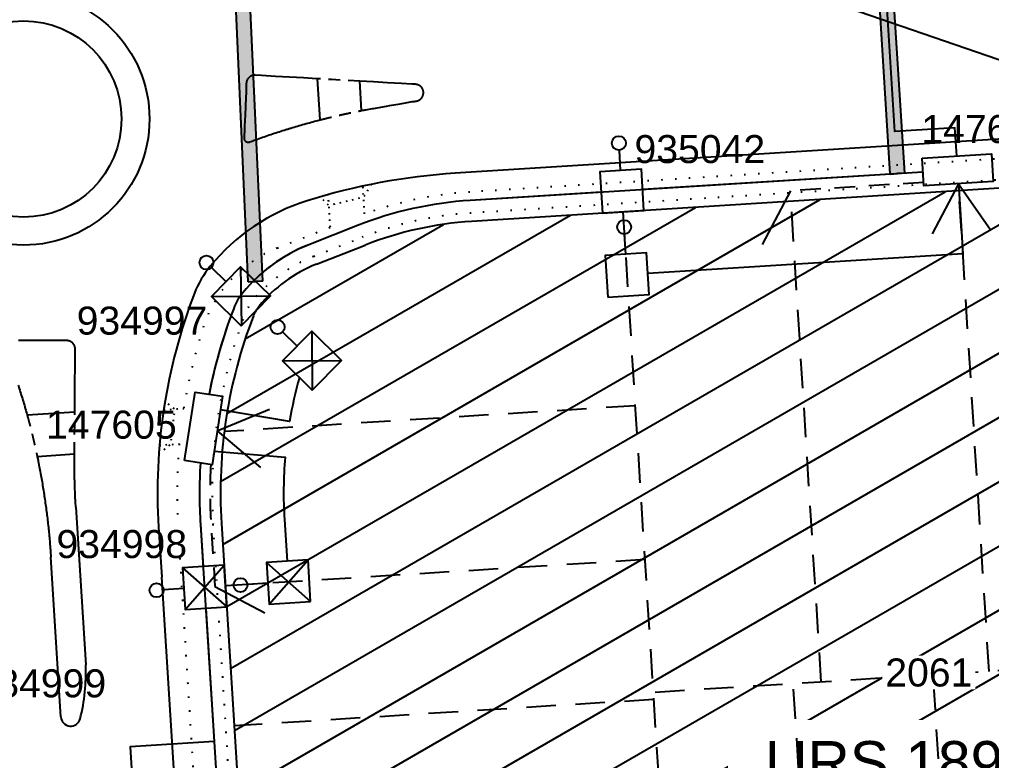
# Model space of a CAD drawing. Header units: metres. Extents: x 305482 to 305978, y 6275861 to 6276842.
# Drawn here: x 305741.5 to 305810.9, y 6276472.3 to 6276525.2 of the extents above; entities that cross this region are included whole.
import ezdxf
from ezdxf.enums import TextEntityAlignment as Align

# ---------------------------------------------------------------- set-up
doc = ezdxf.new("R2010")
doc.units = ezdxf.units.M
doc.header["$LTSCALE"] = 0.7
doc.linetypes.add('Dash', pattern=[5, 3, -2])
doc.linetypes.add('DOT', pattern=[6.35, 0, -6.35])
doc.layers.get('0').update_dxf_attribs({"color": 6})
for name, color, linetype in [('_User Miscellaneous1', 3, 'Continuous'), ('_User Miscellaneous11', 7, 'Continuous'), ('_User Miscellaneous3', 11, 'Continuous'), ('_User Miscellaneous4', 7, 'Continuous'), ('_User Miscellaneous7', 150, 'Continuous'), ('_User Miscellaneous8', 7, 'Continuous'), ('_User Miscellaneous9', 8, 'Continuous'), ('Cadastre Developer_SP_NEW', 4, 'Continuous'), ('Cadastre Land Parcels_SP_EXT', 4, 'Continuous'), ('Cadastre Roads_SP_NEW', 8, 'Continuous'), ('Duct_SP_NEW', 2, 'Continuous'), ('Mains_LV_NEW_R6', 2, 'Continuous'), ('Mains_LV_NEW_T84', 2, 'Continuous'), ('Services_SP_NEW_UG', 2, 'Continuous'), ('SupportsUG_SP_LV_NEW', 2, 'Continuous'), ('SupportsUG_SP_LV_SL_NEW', 2, 'Continuous'), ('Trench_SP_NEW', 2, 'Continuous')]:
    doc.layers.add(name, color=color, linetype=linetype)
doc.layers.add('_User Miscellaneous5', color=7, linetype='Continuous', lineweight=35)
doc.layers.add('_User Notes', color=7, linetype='Continuous', plot=False)
doc.styles.add('ARIAL', font='arial.ttf', dxfattribs={"height": 2})
doc.styles.add('ARIAL 3.0', font='arial.ttf', dxfattribs={"height": 3})
doc.styles.add('POLE_LABEL', font='arial.ttf')
doc.styles.add('SL_LABEL', font='arial.ttf')
doc.styles.get("Standard").update_dxf_attribs({"font": 'arial.ttf'})
doc.styles.add('style1', font='iso3098b.shx')
doc.linetypes.add('Cable New UG', pattern='A,8,-1,["x",style1,S=3.5,R=0,X=0.35,Y=-1],-3.5', length=12.5)
doc.linetypes.add('Cable Z', pattern='A,8,-1,["Z",Standard,S=2.5,R=0,X=0.35,Y=-1.25],-3.5', length=12.5)
doc.linetypes.add('IE Trench HV', pattern='A,8,-2,["/",style1,S=2.5,R=0,X=0.1,Y=-1],-4.5', length=14.5)

# ---------------------------------------------------------------- blocks, each defined once
blk = doc.blocks.new('*U236')
at = {"lineweight": -3}
blk.add_lwpolyline([(-2.292898441963969, 2.658635314518421), (2.644732537507955, 2.308920701499296), (2.504846692278591, 0.3338683094039579), (-2.432784287193332, 0.6835829224230826)], close=True, dxfattribs=at)
for tag, flags, p in [('STREET_CODE', 9, (1.5, 3.5)), ('STATE', 9, (1.5, 2.7)), ('OWNED_BY', 9, (1.5, 3.3)), ('OPERATED_BY', 9, (1.5, 3.1)), ('MAINTAINED_BY', 9, (1.5, 2.9)), ('SUPPORT_TYPE', 9, (1.5, 2.5)), ('USAGE', 9, (1.5, 2.3)), ('LEGEND', 9, (1.5, 2.1)), ('SUBURB', 9, (1.5, 1.7)), ('STREETNAME', 9, (1.5, 1.5)), ('PARENT', 9, (1.5, 1.9)), ('LOCATION', 9, (1.5, 1.3)), ('Z', 1, (1.5, 0.8999999999999999)), ('NOTES', 9, (1.5, 1.1))]:
    blk.add_attdef(tag, text='', height=0.2, dxfattribs=dict(flags=flags)).set_placement(p, align=Align.MIDDLE_LEFT)
at = {"layer": '_User Miscellaneous4', "style": 'ARIAL', "flags": 8}
blk.add_attdef('ASSET_NUM', text='', height=2, dxfattribs=at).set_placement((2, 5.5), align=Align.MIDDLE_LEFT)
blk = doc.blocks.new('*U237')
at = {"layer": 'Services_SP_NEW_UG', "color": 2, "flags": 128}
for points in [[(0, 0), (-1.848613962904066, 3.585088941445456)], [(0, 0), (2.340669737515517, 3.285252192480684)]]:
    blk.add_lwpolyline(points, dxfattribs=at)
blk = doc.blocks.new('*U52')
at = {"lineweight": -3}
blk.add_lwpolyline([(-2.475000000253518, 2.489999999901675), (2.47499999974648, 2.490000000405661), (2.474999999948074, 0.5100000000983247), (-2.475000000051924, 0.5099999995943391)], close=True, dxfattribs=at)
for tag, flags, p in [('STREET_CODE', 9, (1.5, 3.5)), ('STATE', 9, (1.5, 2.7)), ('OWNED_BY', 9, (1.5, 3.3)), ('OPERATED_BY', 9, (1.5, 3.1)), ('MAINTAINED_BY', 9, (1.5, 2.9)), ('SUPPORT_TYPE', 9, (1.5, 2.5)), ('USAGE', 9, (1.5, 2.3)), ('LEGEND', 9, (1.5, 2.1)), ('SUBURB', 9, (1.5, 1.7)), ('STREETNAME', 9, (1.5, 1.5)), ('PARENT', 9, (1.5, 1.9)), ('LOCATION', 9, (1.5, 1.3)), ('Z', 1, (1.5, 0.8999999999999999)), ('NOTES', 9, (1.5, 1.1))]:
    blk.add_attdef(tag, text='', height=0.2, dxfattribs=dict(flags=flags)).set_placement(p, align=Align.MIDDLE_LEFT)
at = {"layer": '_User Miscellaneous4', "style": 'ARIAL', "flags": 8}
blk.add_attdef('ASSET_NUM', text='', height=2, dxfattribs=at).set_placement((2, 5.5), align=Align.MIDDLE_LEFT)
blk = doc.blocks.new('A$C1B2C29DD')
at = {"layer": 'Services_SP_NEW_UG', "color": 2, "flags": 128}
for points in [[(0, 0), (-2.099835655535571, 3.443969587795436)], [(0, 0), (2.100164344301447, 3.443969586864114)]]:
    blk.add_lwpolyline(points, dxfattribs=at)
blk = doc.blocks.new('*U238')
at = {"layer": 'Services_SP_NEW_UG', "color": 2, "flags": 128}
blk.add_lwpolyline([(12.00000000011731, -0.7500000009313226), (14.24651757016635, 2.933970131911337)], dxfattribs=at)
at = {"layer": 'Services_SP_NEW_UG', "color": 2, "linetype": 'Dash', "ltscale": 0.7, "flags": 128}
blk.add_lwpolyline([(2.472838685207535, -0.7500000009313226), (12.00000000011731, -0.7500000009313226)], dxfattribs=at)
blk = doc.blocks.new('*U243')
at = {"layer": '_User Miscellaneous7', "lineweight": -3}
blk.add_lwpolyline([(-1.332267629550188e-15, -3.029999999999887), (-1.243483668898065e-15, -1.579999999999888)], dxfattribs=at)
blk.add_lwpolyline([(-1.485000000000057, -6), (1.485000000000055, -6), (1.485000000000055, -3.029999999999889), (-1.485000000000057, -3.029999999999889)], close=True, dxfattribs=at)
blk.add_circle((-1.212868510052506e-15, -1.079999999999888), 0.5, dxfattribs=at)
at = {"layer": '_User Miscellaneous8', "color": 2, "lineweight": -3}
blk.add_lwpolyline([(-1.485000000000056, 0), (1.485000000000056, 0), (1.485000000000056, 2.970000000000111), (-1.485000000000056, 2.970000000000111)], close=True, dxfattribs=at)
at = {"style": 'POLE_LABEL', "flags": 9}
blk.add_attdef('STRUCTURE_PLANT_NUMBER', text='', height=0.2, dxfattribs=at).set_placement((1.640862796996714, 1.727127653827495), align=Align.MIDDLE_LEFT)
for tag, flags, p in [('STREET_CODE', 9, (1.640862796996714, 1.485000000000337)), ('COLUMN_TYPE', 9, (1.640862796996714, 1.285000000000337)), ('OWNED_BY', 9, (1.640862796996714, 1.085000000000337)), ('OPERATED_BY', 9, (1.640862796996714, 0.8850000000003366)), ('MAINTAINED_BY', 9, (1.640862796996714, 0.6850000000003367)), ('STATE', 9, (1.640862796996714, 0.4850000000003367)), ('USAGE', 9, (1.640862796996714, 0.2850000000003368)), ('LEGEND', 9, (1.640862796996714, 0.0850000000003368)), ('SUBURB', 9, (1.640862796996714, -0.3149999999996631)), ('STREETNAME', 9, (1.640862796996714, -0.5149999999996631)), ('PARENT', 9, (1.640862796996714, -0.1149999999996631)), ('LOCATION', 9, (1.640862796996714, -0.714999999999663)), ('Z', 1, (1.640862796996714, -1.314999999999664)), ('NOTES', 9, (1.640862796996714, -0.9149999999996632)), ('LABEL_ALIGNMENT', 9, (1.640862796996714, -1.114999999999663))]:
    blk.add_attdef(tag, text='', height=0.2, dxfattribs=dict(flags=flags)).set_placement(p, align=Align.MIDDLE_LEFT)
at = {"layer": '_User Miscellaneous5', "style": 'ARIAL', "flags": 8}
blk.add_attdef('ASSET_NUM', text='', height=2, dxfattribs=at).set_placement((2, 3.485000000000337), align=Align.MIDDLE_LEFT)
blk = doc.blocks.new('*U107')
at = {"layer": '_User Miscellaneous8', "color": 2}
blk.add_line((0, 0), (-0.0001193550469027471, 1.450000000000001), dxfattribs=at)
blk.add_circle((-0.0001193550469027471, 1.950000000000001), 0.4999999999999998, dxfattribs=at)
for tag, p, flags in [('Z', (0, 0), 1), ('OPERATED_BY', (-6.25491469344312e-17, -9.607168363308126), 9)]:
    blk.add_attdef(tag, p, '', height=0.2, dxfattribs=dict(flags=flags))
at = {"style": 'SL_LABEL', "flags": 9}
blk.add_attdef('STREET_CODE', text='', height=0.2, dxfattribs=at).set_placement((0, -0.2), align=Align.MIDDLE_LEFT)
at = {"flags": 9}
for tag, p in [('CONSTRUCTED_VOLTAGE', (0, -0.4)), ('CONTROL_TYPE', (0, -0.6000000000000001)), ('OPERATING_VOLTAGE', (0, -1.4)), ('LANTERN_PURPOSE', (0, -0.8)), ('LANTERN_TYPE', (0, -1)), ('NO_PHASES', (0, -1.2)), ('STATE', (0, -2)), ('ORIENTATION', (0, -1.6)), ('OWNED_BY', (0, -1.8)), ('CEXIST', (0, -2.4)), ('CNEW', (0, -2.6)), ('CNUMBER', (0, -2.8)), ('USAGE', (0, -2.2)), ('CREMOVE', (0, -3)), ('CREPLACE', (0, -3.200000000000001)), ('LKINGHEIGHT', (0, -3.400000000000001)), ('LBRACKET', (0, -3.600000000000001)), ('LBRACKETVOCAB', (0, -3.800000000000001)), ('LCATEGORY', (0, -4.000000000000001)), ('LCHARGE1', (0, -4.200000000000001)), ('LCHARGE1PERCENT', (0, -4.400000000000001)), ('LCHARGE2', (0, -4.600000000000001)), ('LCHARGE2PERCENT', (0, -4.800000000000002)), ('LCHARGE3', (0, -5.000000000000002)), ('LCHARGE3PERCENT', (0, -5.200000000000002)), ('LEXIST', (0, -5.400000000000002)), ('LLAMP', (0, -5.600000000000002)), ('LLAMPVOCAB', (0, -5.800000000000002)), ('LMAST', (0, -6.000000000000003)), ('LMASTVOCAB', (0, -6.200000000000003)), ('LNEW', (0, -6.400000000000003)), ('LANTNUMBER', (0, -6.600000000000003)), ('LOUTREACH', (0, -7.000000000000004)), ('LOUTREACHVOCAB', (0, -7.200000000000004)), ('LRATECODE', (0, -7.400000000000004)), ('LREMOVE', (0, -7.600000000000004)), ('LREPLACE', (0, -7.800000000000004)), ('LTYPE', (0, -8.000000000000004)), ('LTYPEVOCAB', (0, -8.200000000000003)), ('LEGEND', (0, -8.400000000000002)), ('SUBURB', (0, -8.600000000000001)), ('STREETNAME', (0, -8.8)), ('LOCATION', (0, -9)), ('NOTES', (0, -9.2)), ('MAINTAINED_BY', (-1.09529950305501e-16, -9.862919944927576))]:
    blk.add_attdef(tag, text='', height=0.2, dxfattribs=at).set_placement(p, align=Align.MIDDLE_LEFT)
at = {"layer": '_User Notes', "style": 'SL_LABEL', "flags": 8}
blk.add_attdef('ASSET_NUM', text='', height=2.5, dxfattribs=at).set_placement((2, 2), align=Align.MIDDLE_LEFT)
at = {"layer": '_User Notes', "flags": 8}
blk.add_attdef('LNUMBER', text='', height=2.5, dxfattribs=at).set_placement((1.2, -2.8), align=Align.MIDDLE_LEFT)
blk = doc.blocks.new('*U163')
at = {"layer": '_User Miscellaneous7', "lineweight": -3}
for points in [[(-3.341530825815354, -3.015000003725798), (-3.341530825815354, -1.565000003725799)], [(-4.826530825815409, -3.0150000037258), (-1.856530825815017, -5.985000003725911)], [(-1.856530825815298, -3.015000003725802), (-4.826530825815411, -5.985000003725631)]]:
    blk.add_lwpolyline(points, dxfattribs=at)
blk.add_lwpolyline([(-4.82653082581541, -5.985000003725911), (-1.856530825815298, -5.985000003725911), (-1.856530825815298, -3.0150000037258), (-4.82653082581541, -3.0150000037258)], close=True, dxfattribs=at)
blk.add_circle((-3.341530825815354, -1.065000003725799), 0.5, dxfattribs=at)
at = {"layer": '_User Miscellaneous8', "color": 2, "lineweight": -3}
blk.add_lwpolyline([(-1.485000000000056, 0), (1.485000000000056, 0), (1.485000000000056, 2.970000000000111), (-1.485000000000056, 2.970000000000111)], close=True, dxfattribs=at)
at = {"layer": '_User Miscellaneous9', "color": 2, "lineweight": -3}
for points in [[(-1.485000000000056, 2.970000000000111), (1.485000000000335, 0)], [(1.485000000000057, 2.970000000000111), (-1.485000000000056, -0.01499999999966306)]]:
    blk.add_lwpolyline(points, dxfattribs=at)
at = {"style": 'POLE_LABEL', "flags": 9}
blk.add_attdef('STRUCTURE_PLANT_NUMBER', text='', height=0.2, dxfattribs=at).set_placement((1.640862796996714, 1.727127653827495), align=Align.MIDDLE_LEFT)
for tag, flags, p in [('STREET_CODE', 9, (1.640862796996714, 1.485000000000337)), ('COLUMN_TYPE', 9, (1.640862796996714, 1.285000000000337)), ('OWNED_BY', 9, (1.640862796996714, 1.085000000000337)), ('OPERATED_BY', 9, (1.640862796996714, 0.8850000000003366)), ('MAINTAINED_BY', 9, (1.640862796996714, 0.6850000000003367)), ('STATE', 9, (1.640862796996714, 0.4850000000003367)), ('USAGE', 9, (1.640862796996714, 0.2850000000003368)), ('LEGEND', 9, (1.640862796996714, 0.0850000000003368)), ('SUBURB', 9, (1.640862796996714, -0.3149999999996631)), ('STREETNAME', 9, (1.640862796996714, -0.5149999999996631)), ('PARENT', 9, (1.640862796996714, -0.1149999999996631)), ('LOCATION', 9, (1.640862796996714, -0.714999999999663)), ('Z', 1, (1.640862796996714, -1.314999999999664)), ('NOTES', 9, (1.640862796996714, -0.9149999999996632)), ('LABEL_ALIGNMENT', 9, (1.640862796996714, -1.114999999999663))]:
    blk.add_attdef(tag, text='', height=0.2, dxfattribs=dict(flags=flags)).set_placement(p, align=Align.MIDDLE_LEFT)
at = {"layer": '_User Miscellaneous5', "style": 'ARIAL', "flags": 8}
blk.add_attdef('ASSET_NUM', text='', height=2, dxfattribs=at).set_placement((2, 3.485000000000337), align=Align.MIDDLE_LEFT)
blk = doc.blocks.new('*U169')
at = {"layer": '_User Miscellaneous7', "lineweight": -3}
for points in [[(0.2613593982381329, -3.867553286626214), (0.261359398238133, -2.417553286626215)], [(-1.223640601761922, -3.867553286626216), (1.74635939823847, -6.837553286626327)], [(1.746359398238189, -3.867553286626218), (-1.223640601761923, -6.837553286626047)]]:
    blk.add_lwpolyline(points, dxfattribs=at)
blk.add_lwpolyline([(-1.223640601761923, -6.837553286626327), (1.746359398238189, -6.837553286626327), (1.746359398238189, -3.867553286626216), (-1.223640601761923, -3.867553286626216)], close=True, dxfattribs=at)
blk.add_circle((0.261359398238133, -1.917553286626215), 0.5, dxfattribs=at)
at = {"layer": '_User Miscellaneous8', "color": 2, "lineweight": -3}
blk.add_lwpolyline([(-1.485000000000056, 0), (1.485000000000056, 0), (1.485000000000056, 2.970000000000111), (-1.485000000000056, 2.970000000000111)], close=True, dxfattribs=at)
at = {"layer": '_User Miscellaneous9', "color": 2, "lineweight": -3}
for points in [[(-1.485000000000056, 2.970000000000111), (1.485000000000335, 0)], [(1.485000000000057, 2.970000000000111), (-1.485000000000056, -0.01499999999966306)]]:
    blk.add_lwpolyline(points, dxfattribs=at)
at = {"style": 'POLE_LABEL', "flags": 9}
blk.add_attdef('STRUCTURE_PLANT_NUMBER', text='', height=0.2, dxfattribs=at).set_placement((1.640862796996714, 1.727127653827495), align=Align.MIDDLE_LEFT)
for tag, flags, p in [('STREET_CODE', 9, (1.640862796996714, 1.485000000000337)), ('COLUMN_TYPE', 9, (1.640862796996714, 1.285000000000337)), ('OWNED_BY', 9, (1.640862796996714, 1.085000000000337)), ('OPERATED_BY', 9, (1.640862796996714, 0.8850000000003366)), ('MAINTAINED_BY', 9, (1.640862796996714, 0.6850000000003367)), ('STATE', 9, (1.640862796996714, 0.4850000000003367)), ('USAGE', 9, (1.640862796996714, 0.2850000000003368)), ('LEGEND', 9, (1.640862796996714, 0.0850000000003368)), ('SUBURB', 9, (1.640862796996714, -0.3149999999996631)), ('STREETNAME', 9, (1.640862796996714, -0.5149999999996631)), ('PARENT', 9, (1.640862796996714, -0.1149999999996631)), ('LOCATION', 9, (1.640862796996714, -0.714999999999663)), ('Z', 1, (1.640862796996714, -1.314999999999664)), ('NOTES', 9, (1.640862796996714, -0.9149999999996632)), ('LABEL_ALIGNMENT', 9, (1.640862796996714, -1.114999999999663))]:
    blk.add_attdef(tag, text='', height=0.2, dxfattribs=dict(flags=flags)).set_placement(p, align=Align.MIDDLE_LEFT)
at = {"layer": '_User Miscellaneous5', "style": 'ARIAL', "flags": 8}
blk.add_attdef('ASSET_NUM', text='', height=2, dxfattribs=at).set_placement((2, 3.485000000000337), align=Align.MIDDLE_LEFT)
blk = doc.blocks.new('*U242')
at = {"layer": '_User Miscellaneous7', "lineweight": -3}
for points in [[(-1.332267629550188e-15, -3.029999999999887), (-1.243483668898065e-15, -1.579999999999888)], [(-1.485000000000056, -3.029999999999889), (1.485000000000336, -6)], [(1.485000000000055, -3.029999999999891), (-1.485000000000058, -5.99999999999972)]]:
    blk.add_lwpolyline(points, dxfattribs=at)
blk.add_lwpolyline([(-1.485000000000057, -6), (1.485000000000055, -6), (1.485000000000055, -3.029999999999889), (-1.485000000000057, -3.029999999999889)], close=True, dxfattribs=at)
blk.add_circle((-1.212868510052506e-15, -1.079999999999888), 0.5, dxfattribs=at)
at = {"layer": '_User Miscellaneous8', "color": 2, "lineweight": -3}
blk.add_lwpolyline([(-1.485000000000056, 0), (1.485000000000056, 0), (1.485000000000056, 2.970000000000111), (-1.485000000000056, 2.970000000000111)], close=True, dxfattribs=at)
at = {"layer": '_User Miscellaneous9', "color": 2, "lineweight": -3}
for points in [[(-1.485000000000056, 2.970000000000111), (1.485000000000335, 0)], [(1.485000000000057, 2.970000000000111), (-1.485000000000056, -0.01499999999966306)]]:
    blk.add_lwpolyline(points, dxfattribs=at)
at = {"style": 'POLE_LABEL', "flags": 9}
blk.add_attdef('STRUCTURE_PLANT_NUMBER', text='', height=0.2, dxfattribs=at).set_placement((1.640862796996714, 1.727127653827495), align=Align.MIDDLE_LEFT)
for tag, flags, p in [('STREET_CODE', 9, (1.640862796996714, 1.485000000000337)), ('COLUMN_TYPE', 9, (1.640862796996714, 1.285000000000337)), ('OWNED_BY', 9, (1.640862796996714, 1.085000000000337)), ('OPERATED_BY', 9, (1.640862796996714, 0.8850000000003366)), ('MAINTAINED_BY', 9, (1.640862796996714, 0.6850000000003367)), ('STATE', 9, (1.640862796996714, 0.4850000000003367)), ('USAGE', 9, (1.640862796996714, 0.2850000000003368)), ('LEGEND', 9, (1.640862796996714, 0.0850000000003368)), ('SUBURB', 9, (1.640862796996714, -0.3149999999996631)), ('STREETNAME', 9, (1.640862796996714, -0.5149999999996631)), ('PARENT', 9, (1.640862796996714, -0.1149999999996631)), ('LOCATION', 9, (1.640862796996714, -0.714999999999663)), ('Z', 1, (1.640862796996714, -1.314999999999664)), ('NOTES', 9, (1.640862796996714, -0.9149999999996632)), ('LABEL_ALIGNMENT', 9, (1.640862796996714, -1.114999999999663))]:
    blk.add_attdef(tag, text='', height=0.2, dxfattribs=dict(flags=flags)).set_placement(p, align=Align.MIDDLE_LEFT)
at = {"layer": '_User Miscellaneous5', "style": 'ARIAL', "flags": 8}
blk.add_attdef('ASSET_NUM', text='', height=2, dxfattribs=at).set_placement((2, 3.485000000000337), align=Align.MIDDLE_LEFT)

msp = doc.modelspace()

# ---------------------------------------------------------------- hatches: boundary and pattern name
at = {"layer": '_User Miscellaneous11'}
h = msp.add_hatch(color=256, dxfattribs=at)
h.dxf.hatch_style = 1
h.paths.add_polyline_path([(305757.8453754851, 6276506.449906252), (305758.8843259984, 6276506.496616323), (305757.7880863817, 6276530.879767326), (305756.7491358683, 6276530.833057255)])
h = msp.add_hatch(color=256, dxfattribs=at)
h.dxf.hatch_style = 1
h.paths.add_polyline_path([(305803.6496767921, 6276514.130869478), (305804.6876308118, 6276514.196072645), (305803.7089563369, 6276529.775363273), (305802.6710023173, 6276529.710160105)])
h = msp.add_hatch(dxfattribs=at)
h.set_pattern_fill('ANSI31', color=3, scale=1.25, angle=345)
h.set_pattern_definition([(30.00000000000006, (0, 0), (-1.984375, 3.437038321269491), [])])
edge = h.paths.add_edge_path()
edge.add_line((305840.4330466613, 6276446.444266288), (305762.9384306526, 6276441.576136895))
edge.add_line((305762.9384306526, 6276441.576136895), (305758.6955183922, 6276445.317486323))
edge.add_line((305755.9382436154, 6276489.209900073), (305758.6955183922, 6276445.317486323))
edge.add_arc((305766.3972618877, 6276498.342630282), 10.05000000034213, 111.4787739510671, 140.7152078486862)
edge.add_arc((305760.5921996473, 6276503.09144617), 2.550000003506705, 140.7152077959409, 158.929895569165)
edge.add_arc((305790.9192901331, 6276491.407372302), 35.04999999534183, 158.9298956278672, 183.5945366486919)
edge.add_line((305762.7173176045, 6276507.694662686), (305766.1996367325, 6276509.0649253))
edge.add_arc((305775.3535726401, 6276485.801102368), 25, 93.59453664433538, 111.4792108342824)
edge.add_line((305821.1045828903, 6276513.72441138), (305773.7861887933, 6276510.751920148))
edge.add_arc((305827.5622043455, 6276410.927042128), 103, 84.91423197742857, 93.59453664766384)
edge.add_line((305836.6928332575, 6276513.521543032), (305838.2628834244, 6276512.982523083))
edge.add_line((305844.4714907249, 6276505.42405834), (305838.2628834242, 6276512.982523083))
edge.add_line((305853.8873336965, 6276487.426011929), (305844.4714907249, 6276505.42405834))
edge.add_line((305853.8873336965, 6276487.426011929), (305840.4330466611, 6276446.444266288))
h.paths.add_polyline_path([(305793.7757360489, 6276469.405883804), (305816.9899243164, 6276469.405883804), (305816.9899243164, 6276475.588012044), (305793.7757360489, 6276475.588012044)], flags=24)

# ---------------------------------------------------------------- linework, layer by layer
at = {"layer": '_User Miscellaneous3', "color": 3, "linetype": 'DOT', "ltscale": 0.2}
for p, q in [((305820.9729226471, 6276515.820280073), (305773.6545285502, 6276512.847788841)), ((305821.066965678, 6276514.323231006), (305773.748571581, 6276511.350739774)), ((305759.9203655166, 6276508.850814812), (305763.7055060311, 6276510.340235037)), ((305762.4976194383, 6276508.252992978), (305765.9799385662, 6276509.623255593))]:
    msp.add_line(p, q, dxfattribs=at)
at = {"layer": '_User Miscellaneous3', "color": 3, "linetype": 'DOT', "ltscale": 0.08, "flags": 128}
for points in [[(305766.6134750935, 6276513.397819647), (305766.0761861214, 6276512.477294861), (305763.6091917895, 6276511.873438974), (305762.9816095497, 6276512.50883366)], [(305766.1507291106, 6276511.290662407), (305766.0260298382, 6276513.27572103)], [(305763.705506031, 6276510.340235037), (305763.5590355064, 6276512.671865143)], [(305751.4674098772, 6276494.191549722), (305752.312612578, 6276494.839879856), (305752.6111790947, 6276497.363563403), (305751.9068490232, 6276497.905982791)], [(305751.8127529256, 6276497.31340712), (305753.2434146517, 6276497.403279769)], [(305751.5141864089, 6276494.789723572), (305752.9275316359, 6276494.878508417)]]:
    msp.add_lwpolyline(points, dxfattribs=at)
at = {"layer": '_User Miscellaneous3', "color": 3, "linetype": 'DOT', "ltscale": 0.2, "flags": 128}
for points in [[(305762.4976950032, 6276508.253022713, 0.1282645394272266), (305758.1540735046, 6276505.085948848, 0.07964433090745116), (305757.6528047205, 6276504.223902564, 0.108037217513702), (305755.3394239839, 6276489.172282935, 0.108037217513702)], [(305754.6623545268, 6276503.275696535, 0.03965210802758774), (305753.2434146518, 6276497.403279769, 0.03965210802758774)], [(305752.9275316359, 6276494.878508417, 0.0384812372632052), (305752.8443422059, 6276489.01554455)]]:
    msp.add_lwpolyline(points, format="xyb", dxfattribs=at)
for points in [[(305754.9166079327, 6276456.027630021), (305752.844342206, 6276489.01554455)], [(305758.5092040395, 6276438.713299097), (305758.0966987655, 6276445.279869111), (305755.3394239839, 6276489.172282935)]]:
    msp.add_lwpolyline(points, dxfattribs=at)
at = {"layer": '_User Miscellaneous3', "color": 3, "linetype": 'DOT', "ltscale": 0.2}
for centre, radius, start, end in [((305775.3535726401, 6276485.801102368), 27.1, 93.59453664433538, 109.8517944261214), ((305775.3535726401, 6276485.801102368), 25.6, 93.59453664433538, 111.4792108342824), ((305763.2157600443, 6276500.475829743), 9, 111.4786774503761, 161.8746883245182)]:
    msp.add_arc(centre, radius, start, end, dxfattribs=at)
at = {"layer": '_User Miscellaneous9', "linetype": 'Dash', "flags": 128}
for points in [[(305810.7084370062, 6276478.643812426), (305808.554237476, 6276512.936012022)], [(305798.7320444722, 6276477.891468177), (305796.5778449416, 6276512.183667775)], [(305788.887281144, 6276443.206216095), (305784.6014524074, 6276511.431323527)], [(305785.470321646, 6276497.599996894), (305756.140291395, 6276495.757515568)], [(305786.1599705417, 6276486.621637073), (305756.2189892169, 6276484.740776447)], [(305851.8526770852, 6276481.228449859), (305786.7556519393, 6276477.139123925)], [(305786.7869240834, 6276476.641309962), (305756.845942756, 6276474.760449335)]]:
    msp.add_lwpolyline(points, dxfattribs=at)
at = {"layer": 'Cadastre Developer_SP_NEW'}
for p, q in [((305821.1045828903, 6276513.72441138), (305773.7861887933, 6276510.751920148)), ((305762.7173176045, 6276507.694662686), (305766.1996367325, 6276509.0649253)), ((305755.9382436154, 6276489.209900073), (305758.6955183922, 6276445.317486323))]:
    msp.add_line(p, q, dxfattribs=at)
msp.add_lwpolyline([(305762.7173889122, 6276507.694690744, 0.128264539422854), (305758.6184784839, 6276504.706043577, 0.07964433092652413), (305758.2126894679, 6276504.008196585, 0.1080372175120271), (305755.9382436106, 6276489.209900147)], format="xyb", dxfattribs=at)
msp.add_arc((305775.3535726401, 6276485.801102368), 25, 93.59453664433538, 111.4792108342824, dxfattribs=at)
at = {"layer": 'Cadastre Land Parcels_SP_EXT', "linetype": 'Continuous'}
msp.add_lwpolyline([(305583.8816745577, 6275932.801541602), (305618.466037968, 6275920.90003343), (305662.914039992, 6275905.60497552), (305859.831031677, 6276505.62301392), (305709.7553181687, 6276557.252534702), (305611.0442306459, 6276261.751492722), (305510.0361289334, 6275959.415884643)], dxfattribs=at)
at = {"layer": 'Cadastre Roads_SP_NEW'}
for p, q in [((305745.5452999999, 6276490.3665), (305746.25180598, 6276479.119545066)), ((305753.7318918016, 6276452.556639123), (305751.6701142846, 6276485.377594477))]:
    msp.add_line(p, q, dxfattribs=at)
for points in [[(305732.8016019426, 6276518.061014272, -0.9999999999999999), (305750.8016019426, 6276518.061014272, -0.9999999999999999), (305732.8016019426, 6276518.061014272)], [(305762.7895963477, 6276520.932851281), (305762.4115499455, 6276520.954382762), (305761.793584927, 6276520.989578714), (305760.7952029051, 6276521.046441164), (305759.7968208831, 6276521.103303613), (305758.7984388611, 6276521.160166063), (305758.3436878358, 6276521.186066226), (305758.3325219787, 6276521.186597945, 0.02778031343006213), (305758.2658995325, 6276521.185446845, 0.0277803134253576), (305758.1998153928, 6276521.17691679, 0.02778031347152163), (305758.1350843041, 6276521.161112945, 0.02778031335392405), (305758.0725043293, 6276521.138230154, 0.02778031342144793), (305758.0128470103, 6276521.108550537, 0.02778031343719371), (305757.956847856, 6276521.072440011, 0.02778031341160088), (305757.9051972742, 6276521.030343779, 0.02778031362597662), (305757.8585320596, 6276520.98278084, 0.02778031321295958), (305757.8174275428, 6276520.930337595, 0.02778031350343585), (305757.782390497, 6276520.873660608, 0.02778031345182152), (305757.7538528904, 6276520.813448646, 0.02778031339805792), (305757.7321665601, 6276520.750444056, 0.02778031333812828), (305757.7175988748, 6276520.685423614, 0.01987439215008565), (305757.7116478494, 6276520.638108772, 0.007901558924863154), (305757.7103294377, 6276520.619188949, 0.003948341141688443), (305757.7098948383, 6276520.609721476), (305757.6874747782, 6276520.019624777), (305757.6495082966, 6276519.020345763), (305757.6205581087, 6276518.258375889), (305757.611541815, 6276518.02106675), (305757.5902566849, 6276517.460841442), (305757.5858749581, 6276517.354895061, -0.005279331938549087), (305757.5674674107, 6276517.022076575, -0.004648897227014929), (305757.5454420735, 6276516.729379595), (305757.5447235777, 6276516.689610681, 0.03970338253249948), (305757.5507788808, 6276516.642428587, 0.03970338192754673), (305757.5642158734, 6276516.596796758, 0.03970338254675587), (305757.5846967173, 6276516.553862485, 0.03970338241037102), (305757.6117064747, 6276516.514705242, 0.03970338230077607), (305757.6445660553, 6276516.480309535, 0.03970338216895432), (305757.6824492901, 6276516.451540155, 0.03970338220219964), (305757.7244037034, 6276516.429120434, 0.03970338213439163), (305757.7693744602, 6276516.413614058, 0.03970338229572259), (305757.8162308874, 6276516.405410893, 0.0397033822330887), (305757.8637949018, 6276516.404717188, 0.03970338221110543), (305757.9108706292, 6276516.411550384, 0.03334915432513566), (305757.9491738571, 6276516.422988283), (305758.0455838686, 6276516.458819028, -0.002500358916167639), (305758.5153024195, 6276516.630173628, -0.002500358916245133), (305758.9867112379, 6276516.796821887, -0.002500358915837679), (305759.4597631699, 6276516.958747134, -0.002500358916095697), (305759.9344108975, 6276517.115933172, -0.002500358916434317), (305760.4106069427, 6276517.26836428, -0.001312784673295187), (305760.6612324019, 6276517.346487793, -0.001187570343854798), (305760.8883036728, 6276517.416025209, -0.002500358915952921), (305761.3674533052, 6276517.55890119, -0.0025003589168471), (305761.8480079116, 6276517.696977931, -0.00250035891542756), (305762.3299194235, 6276517.83024162, -0.002500358916593746), (305762.8131396364, 6276517.958678927, -0.0008299620619394557), (305762.9738196835, 6276518.00024298)], [(305765.9378844858, 6276518.666422637, -0.001478001550581706), (305766.2282493173, 6276518.721583368, -0.002500358915849225), (305766.7201890901, 6276518.810987932, -0.0002826422014543714), (305766.7758540163, 6276518.820784668), (305767.7051450366, 6276518.983793488), (305767.9184038973, 6276519.021201656), (305768.6905224856, 6276519.154166952, -0.001984528101041529), (305769.6771905199, 6276519.316896602, -0.0003292841574816348), (305769.8410279006, 6276519.343139837), (305769.8685110522, 6276519.348182337, 0.002554038667534033), (305769.8745062301, 6276519.349459242, 0.02778492448017681), (305769.9387153881, 6276519.367265361, 0.02778492447905662), (305770.0005542116, 6276519.392081359, 0.02778492448908656), (305770.0592600434, 6276519.423601181, 0.02778492441532162), (305770.1141088655, 6276519.461436093, 0.02778492463636923), (305770.1644242283, 6276519.505119478, 0.02778492425935219), (305770.2095855933, 6276519.554112589, 0.02778492452569776), (305770.2490359862, 6276519.607811196, 0.02778492467292821), (305770.2822888659, 6276519.665553034, 0.02778492446566888), (305770.3089341252, 6276519.726625974, 0.02778492446652352), (305770.3286431487, 6276519.790276805, 0.02778492457099299), (305770.3411728652, 6276519.855720522, 0.02778492447799775), (305770.3463687461, 6276519.922150008, 0.02778492417499865), (305770.3441667104, 6276519.98874599, 0.01189629833751551), (305770.3409647548, 6276520.017112926, 0.01588337635840585), (305770.3345939161, 6276520.054687142, 0.02778492445546411), (305770.3177684241, 6276520.119160212, 0.02778492442685635), (305770.2938977429, 6276520.181370053, 0.02778492441502729), (305770.2632762693, 6276520.240549435, 0.02778492455700116), (305770.2262816573, 6276520.295968498, 0.02778492423555738), (305770.1833701609, 6276520.346943759, 0.02778492444499323), (305770.135071007, 6276520.392846543, 0.02778492465385763), (305770.0819798679, 6276520.433110732, 0.02778492437151524), (305770.0247515159, 6276520.467239745, 0.02778492455278432), (305769.9640917474, 6276520.494812673, 0.02778492444940343), (305769.9007486781, 6276520.515489457, 0.02778492446557569), (305769.8355035171, 6276520.529015093, 0.02295130139989849), (305769.7807409405, 6276520.53467342, 3.749904790949105e-05), (305769.7806510889, 6276520.534678546)], [(305772.6134121834, 6276514.185146668, 0.06033292555101896), (305762.0449864453, 6276512.226440944, 0.146374990591648), (305755.1354411391, 6276507.555333112, 0.07964433095599122), (305754.0135538618, 6276505.62599143, 0.1080372175111547), (305751.4470964103, 6276488.927771054, 0.1080372175111547)], [(305745.4700287445, 6276497.165456722), (305745.4713448481, 6276497.364360549), (305745.4779614867, 6276498.364338658), (305745.4845781254, 6276499.364316768), (305745.491194764, 6276500.364294877), (305745.4978114026, 6276501.364272987), (305745.499682151, 6276501.647000756), (305745.4978839449, 6276501.697553162, 0.02778932853960008), (305745.4890285722, 6276501.763594474, 0.02778932831190593), (305745.4729038338, 6276501.82824635, 0.02778932831083668), (305745.449708659, 6276501.89071119, 0.02778932855799579), (305745.4197292038, 6276501.950218372, 0.02778932869326405), (305745.3833353215, 6276502.006033762, 0.02778932848120619), (305745.3409759992, 6276502.057468772, 0.02363102617351912), (305745.300647633, 6276502.097287687, 0.00415557335703816), (305745.2931738191, 6276502.103888853, 0.02778932858258117), (305745.2405185113, 6276502.144721328, 0.02778932843020196), (305745.1836596784, 6276502.17946245, 0.02778932848598456), (305745.1232987814, 6276502.207683621, 0.02778932845051299), (305745.0601804858, 6276502.22903668, 0.02778932849300058), (305744.9950834748, 6276502.243258199, 0.02778932846716173), (305744.928810843, 6276502.250172725, 0.01128638525330184), (305744.9017402862, 6276502.250871904), (305744.1288262535, 6276502.253384239), (305743.1288315362, 6276502.256634695), (305742.128836819, 6276502.259885151), (305741.7499060379, 6276502.261116855), (305741.4621980324, 6276502.264667962, -0.005266289041757116)], [(305741.4312501876, 6276499.072337753, -0.002499989850351195), (305741.5829222641, 6276498.595899407, -0.002499989853420093), (305741.7298224823, 6276498.117968195, -0.002499989849394898), (305741.8719361526, 6276497.638591912, -0.002499989852463408), (305742.0092490639, 6276497.157818492, -0.001069885189810646), (305742.0665427301, 6276496.951653348, -0.001069885189810646)], [(305742.7862099831, 6276493.99094858, -0.001193166523219885), (305742.8349256094, 6276493.757339549, -0.0007319175802914667), (305742.8642570396, 6276493.613923925, -0.001768069033093588), (305742.9333787339, 6276493.267130514, -0.002499989848995827), (305743.0269249572, 6276492.775961479, -0.002499989853015581), (305743.1155549251, 6276492.283881561, -0.002499989850569022), (305743.1992597745, 6276491.790939967, -0.002499989848611409), (305743.2780311353, 6276491.297185991, -0.002499989852827008), (305743.3518611305, 6276490.802669005, -0.002499989849044843), (305743.4207423772, 6276490.307438463, -0.002499989853880228), (305743.4846679874, 6276489.811543884, -0.002499989850371179), (305743.5436315688, 6276489.315034858, -0.00249998984747026), (305743.597627225, 6276488.817961035, -0.002499989852954629), (305743.6466495567, 6276488.32037212, -0.002499989849598848), (305743.6906936616, 6276487.822317873, -0.002499989851205461), (305743.7297551355, 6276487.323848097, -0.002499989851318316), (305743.7638300724, 6276486.825012637, -0.0001162939527158015), (305743.7652937304, 6276486.801799803), (305743.7652993729, 6276486.801709983)], [(305745.5452999999, 6276490.3665, -0.002501474812077359), (305745.5164309217, 6276490.865663791, -0.002501474809900271), (305745.4925577774, 6276491.365091451, -0.002501474808924378), (305745.4736829572, 6276491.864732977, -0.002501474813719906), (305745.4598083509, 6276492.364538349, -0.002501474808557337), (305745.4509353473, 6276492.864457526, -0.002501474813125045), (305745.4470648349, 6276493.36444046, -0.00233872479594601), (305745.447971369, 6276493.831907187), (305745.4501309951, 6276494.158293266)]]:
    msp.add_lwpolyline(points, format="xyb", dxfattribs=at)
msp.add_lwpolyline([(305734.8016019426, 6276518.061014272, -1), (305748.8016019426, 6276518.061014272, -1)], format="xyb", close=True, dxfattribs=at)
at = {"layer": 'Cadastre Roads_SP_NEW', "linetype": 'Dash', "ltscale": 0.4, "flags": 128}
for points in [[(305765.8063031041, 6276520.761035952), (305764.788730993, 6276520.818991365), (305763.790348971, 6276520.875853814), (305762.7895963478, 6276520.93285128)], [(305745.4501309952, 6276494.158293266), (305745.4514949322, 6276494.364426219), (305745.4581115709, 6276495.364404328), (305745.4647282095, 6276496.364382438), (305745.4700287445, 6276497.165456722)]]:
    msp.add_lwpolyline(points, dxfattribs=at)
at = {"layer": 'Cadastre Roads_SP_NEW'}
for points in [[(305762.9738196835, 6276518.00024298), (305762.7895963477, 6276520.932851281)], [(305769.7806411029, 6276520.534679116), (305769.5090510425, 6276520.550147419), (305768.7822590809, 6276520.591541566), (305767.7838770589, 6276520.648404015), (305766.7854950369, 6276520.705266465), (305765.8063031042, 6276520.761035951)], [(305765.9378844858, 6276518.666422637), (305765.8063031042, 6276520.761035951)], [(305820.8851491525, 6276517.217525865), (305772.6134121834, 6276514.185146668)], [(305742.0665427301, 6276496.951653348), (305745.4700287445, 6276497.165456722)], [(305742.7862099831, 6276493.99094858), (305745.4501309951, 6276494.158293266)], [(305751.4470964103, 6276488.927771054), (305751.6701147348, 6276485.377594505)], [(305744.4819419755, 6276475.393306706), (305743.7652780773, 6276486.801712041)]]:
    msp.add_lwpolyline(points, dxfattribs=at)
at = {"layer": 'Cadastre Roads_SP_NEW', "linetype": 'Dash', "ltscale": 0.4, "flags": 128}
for points in [[(305762.9738196835, 6276518.00024298, -0.001670393388047141), (305763.297620215, 6276518.082277006, -0.00250035891607549), (305763.783312698, 6276518.201023493, -0.002500358916185847), (305764.2701685027, 6276518.31490651, -0.002500358915961359), (305764.7581389303, 6276518.423914664, -0.002500358916063722), (305765.2471751702, 6276518.528037054, -0.002261815312824147), (305765.6904330315, 6276518.618008296, -0.002261815312824147), (305765.9378844858, 6276518.666422637)], [(305742.0665427301, 6276496.951653348, -0.00143010083427469), (305742.1417474851, 6276496.675696013, -0.002499989852335509), (305742.2694181668, 6276496.192272685, -0.002499989846929688), (305742.3922483419, 6276495.707596851, -0.002499989853428031), (305742.510225728, 6276495.221716975, -0.002499989850228404), (305742.6233385273, 6276494.734681646, -0.002499989851316984), (305742.731575429, 6276494.246539567, -0.001306818850986893), (305742.7862099832, 6276493.99094858, -0.0002958825823419775)]]:
    msp.add_lwpolyline(points, format="xyb", dxfattribs=at)
at = {"layer": 'Cadastre Roads_SP_NEW'}
for centre, radius, start, end in [((305732.6648192518, 6276478.56191851), 13.59842475217572, 345.9526184292883, 2.350169924960285), ((305745.1801642529, 6276475.44073832), 0.699831484546277, 183.8862444734719, 345.1392101393482)]:
    msp.add_arc(centre, radius, start, end, dxfattribs=at)
at = {"layer": 'Duct_SP_NEW'}
for p, q in [((305757.84537548514, 6276506.449906252), (305756.74913586833, 6276530.8330572555)), ((305758.8843259985, 6276506.496616323), (305757.7880863817, 6276530.879767326)), ((305803.64967679296, 6276514.130869478), (305802.6710023173, 6276529.7101601055)), ((305804.6876308126, 6276514.1960726455), (305803.7089563369, 6276529.775363273)), ((305803.64967679296, 6276514.130869478), (305804.1686538028, 6276514.163471062)), ((305804.6876308126, 6276514.1960726455), (305804.1686538028, 6276514.163471062)), ((305757.84537548514, 6276506.449906252), (305758.3648507418, 6276506.473261287)), ((305758.8843259985, 6276506.496616323), (305758.3648507418, 6276506.473261287))]:
    msp.add_line(p, q, dxfattribs=at)
at = {"layer": 'Mains_LV_NEW_R6', "color": 2, "linetype": 'Cable Z', "ltscale": 0.9, "flags": 128}
for points in [[(305808.5222628452, 6276513.445008704), (305808.6617351694, 6276511.224781323)], [(305808.6617351694, 6276511.224781323), (305808.8363665692, 6276508.444864819), (305786.3656600785, 6276507.033278916)]]:
    msp.add_lwpolyline(points, dxfattribs=at)
at = {"layer": 'Mains_LV_NEW_R6', "color": 2, "linetype": 'Cable Z', "ltscale": 0.7, "flags": 128}
msp.add_lwpolyline([(305761.4944090577, 6276499.621924841, 0.02631217898482134), (305760.7943801624, 6276496.485984216), (305755.8628590936, 6276497.317365344)], format="xyb", dxfattribs=at)
at = {"layer": 'Mains_LV_NEW_R6', "color": 2, "linetype": 'Cable Z', "ltscale": 0.9, "flags": 128}
msp.add_lwpolyline([(305755.4094409834, 6276494.351827952), (305760.4737768566, 6276493.931896223, 0.03638270206888301), (305760.4293908113, 6276489.492029234), (305760.6170338106, 6276486.504984115)], format="xyb", dxfattribs=at)
at = {"layer": 'Mains_LV_NEW_T84', "color": 2, "linetype": 'Cable New UG', "flags": 128}
for points in [[(305808.3981260434, 6276515.421113473), (305808.2721083815, 6276517.427159218), (305803.9805677405, 6276517.157569195), (305803.1899793255, 6276529.742761689)], [(305754.7082549478, 6276484.864584865), (305755.4132191181, 6276473.642424745), (305749.425022851, 6276473.266252621), (305750.0504090079, 6276463.310876326), (305751.2285022322, 6276463.38488289)]]:
    msp.add_lwpolyline(points, dxfattribs=at)
for points in [[(305805.9900634845, 6276514.277890082), (305776.7377247369, 6276512.44028925), (305773.6921457533, 6276512.248969214, 0.07819540613155164), (305765.6502369641, 6276510.460690295), (305762.1680721873, 6276509.090488416, 0.1282626017980784), (305757.4574660356, 6276505.655806756, 0.07964433091476351), (305756.8129775995, 6276504.547461534, 0.043642373238506), (305755.0498969661, 6276498.427994317, 0.043642373238506)], [(305754.4301214625, 6276493.515231252, 0.03011887117639951), (305754.4411945442, 6276489.11585711), (305754.7082549478, 6276484.864584865)]]:
    msp.add_lwpolyline(points, format="xyb", dxfattribs=at)
at = {"layer": 'Services_SP_NEW_UG', "color": 2, "linetype": 'Dash', "ltscale": 0.7, "flags": 128}
msp.add_lwpolyline([(305755.1748639956, 6276493.401363272, 0.0296245139297742), (305755.189719082, 6276489.162878557), (305755.4704646777, 6276484.693754934)], format="xyb", dxfattribs=at)
at = {"layer": 'Services_SP_NEW_UG', "color": 2, "flags": 128}
msp.add_lwpolyline([(305755.4704646835, 6276484.693754931), (305759.0393295327, 6276482.813643105)], dxfattribs=at)
at = {"layer": 'Trench_SP_NEW', "linetype": 'IE Trench HV', "ltscale": 0.9, "flags": 128}
for points in [[(305805.9900634845, 6276514.277890082), (305785.9894879528, 6276513.021475183)], [(305754.8150427451, 6276483.164654839), (305755.8206762244, 6276467.156210152)]]:
    msp.add_lwpolyline(points, dxfattribs=at)
for points in [[(305783.0253308006, 6276512.835269981), (305773.6921457533, 6276512.248969214, 0.07819540613155164), (305765.6502369641, 6276510.460690295), (305762.1680721873, 6276509.090488416, 0.1015004998721799), (305758.278497328, 6276506.557748177)], [(305756.6173377328, 6276504.027933351, 0.03983856417361425), (305755.049896966, 6276498.427994317, 0.03983856417361425)], [(305754.4301214625, 6276493.515231252, 0.03011887117641804), (305754.4411945442, 6276489.11585711), (305754.6288375435, 6276486.128811992)]]:
    msp.add_lwpolyline(points, format="xyb", dxfattribs=at)

# ---------------------------------------------------------------- block references
at = {"layer": 'Services_SP_NEW_UG', "rotation": 183.5945366406673}
msp.add_blockref('*U238', (305808.5542374763, 6276512.936012017), dxfattribs=at)
at = {"layer": 'Services_SP_NEW_UG', "color": 2}
for name, p, rotation in [('A$C1B2C29DD', (305808.5222628452, 6276513.445008704), 183.5945366572665), ('*U237', (305755.6319640495, 6276495.798786744), 265.358327941905)]:
    msp.add_blockref(name, p, dxfattribs=dict(at, rotation=rotation))
at = {"layer": 'SupportsUG_SP_LV_NEW'}
ref = msp.add_blockref('*U52', (305808.554237476, 6276512.936012022), dxfattribs=dict(at, rotation=3.594536670963317))
ref.add_attrib('ASSET_NUM_001', '147686', (305805.8701778962, 6276516.346207634), dxfattribs={"layer": '_User Miscellaneous4', "height": 2, "style": 'ARIAL'})
ref = msp.add_blockref('*U236', (305756.1402913947, 6276495.757515568), dxfattribs=dict(at, rotation=85.35832792637996))
ref.add_attrib('ASSET_NUM_001', '147605', (305743.4205784819, 6276495.252636143), dxfattribs={"layer": '_User Miscellaneous4', "height": 2, "style": 'ARIAL'})
at = {"layer": 'SupportsUG_SP_LV_SL_NEW', "ltscale": 0.5}
ref = msp.add_blockref('*U243', (305784.6014524082, 6276511.431323514), dxfattribs=dict(at, rotation=3.594536668744333))
ref.add_attrib('ASSET_NUM_001', '935042', (305785.4049618505, 6276514.914402284), dxfattribs={"layer": '_User Miscellaneous5', "height": 2, "style": 'ARIAL'})
for p, rotation in [((305784.4152472059, 6276514.395480666), 3.594536668744333), ((305756.2648689328, 6276506.450317832), 45.62596297987859), ((305753.2548320647, 6276484.554571245), 93.5945366492928)]:
    msp.add_blockref('*U107', p, dxfattribs=dict(at, rotation=rotation))
ref = msp.add_blockref('*U169', (305758.3877941974, 6276504.373279478), dxfattribs=dict(at, rotation=45.62596297987859))
ref.add_attrib('ASSET_NUM_001', '934997', (305745.6053960341, 6276502.675573627), dxfattribs={"layer": '_User Miscellaneous5', "height": 2, "style": 'ARIAL'})
ref = msp.add_blockref('*U242', (305756.2189892169, 6276484.740776447), dxfattribs=dict(at, rotation=93.5945366492928))
ref.add_attrib('ASSET_NUM_001', '934998', (305744.162958673, 6276486.731140881), dxfattribs={"layer": '_User Miscellaneous5', "height": 2, "style": 'ARIAL'})
ref = msp.add_blockref('*U163', (305734.9019366869, 6276479.558825179), dxfattribs=dict(at, rotation=273.5945366417602))
ref.add_attrib('ASSET_NUM_001', '934999', (305738.3895095922, 6276476.79489563), dxfattribs={"layer": '_User Miscellaneous5', "height": 2, "style": 'ARIAL'})

# ---------------------------------------------------------------- next in the draw order: texts
at = {"layer": '_User Miscellaneous1', "insert": (305805.5475641526, 6276472.153155291), "char_height": 3, "attachment_point": 5, "style": 'ARIAL 3.0', "bg_fill": 3, "box_fill_scale": 1.5, "bg_fill_color": 256, "bg_fill_transparency": 0}
msp.add_mtext_dynamic_manual_height_columns('URS 18987', width=23.94631444680272, gutter_width=15, heights=[0], dxfattribs=at)

# ---------------------------------------------------------------- next in the draw order: linework, layer by layer
at = {"layer": '_User Miscellaneous9', "linetype": 'Dash', "flags": 128}
for points in [[(305808.847935367, 6276444.460123187), (305806.7163061635, 6276478.393030996)], [(305798.8676082554, 6276443.833169645), (305796.7359790507, 6276477.766077466)]]:
    msp.add_lwpolyline(points, dxfattribs=at)

# ---------------------------------------------------------------- next in the draw order: texts
at = {"layer": 'Cadastre Developer_SP_NEW', "insert": (305806.4056111942, 6276478.553868284), "char_height": 2, "attachment_point": 5, "style": 'ARIAL', "bg_fill": 3, "box_fill_scale": 1.1, "bg_fill_color": 256, "bg_fill_transparency": 0}
msp.add_mtext('2061', dxfattribs=at)

doc.saveas('drawing.dxf')
